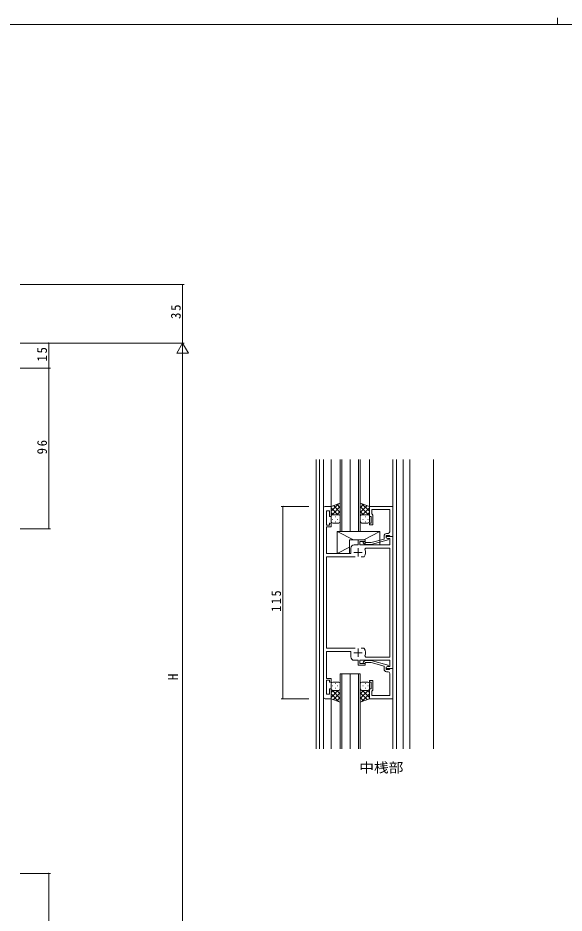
# Model space of a CAD drawing. Units: millimetres, scale not verified. Extents: x -841 to 292, y -594 to 212.
# Drawn here: x -610 to -283, y -323 to 212 of the extents above; entities that cross this region are included whole.
import ezdxf
from ezdxf.enums import TextEntityAlignment as Align

# ---------------------------------------------------------------- set-up
doc = ezdxf.new("R2010")
doc.units = ezdxf.units.MM
doc.header["$LTSCALE"] = 2
for name, color, linetype, lineweight in [('0-1_YKK_ZWAK', 7, 'Continuous', 9), ('0-3_YKK_11', 7, 'Continuous', 9), ('0-4_YKK_12', 2, 'Continuous', 9), ('0-5_YKK_13', 4, 'Continuous', 9), ('0-6_YKK_D', 6, 'Continuous', 9)]:
    doc.layers.add(name, color=color, linetype=linetype, lineweight=lineweight)
doc.layers.add('0-2_USER1', color=7, linetype='Continuous')
doc.styles.add('ＭＳ ゴシック', font='')
doc.styles.get('ＭＳ ゴシック').set_extended_font_data('MS Gothic')

msp = doc.modelspace()

# ---------------------------------------------------------------- linework, layer by layer
at = {"layer": '0-1_YKK_ZWAK'}
for p, q in [((-286.98, 212.035), (-286.98, 208.035)), ((263, 208.035), (-837, 208.035))]:
    msp.add_line(p, q, dxfattribs=at)
at = {"layer": '0-3_YKK_11'}
for p, q in [((-426, -79.934), (-422.4, -79.934)), ((-422.4, -79.934), (-422.4, -85.934)), ((-399.4, -79.934), (-399.4, -85.934)), ((-385.4, -79.934), (-399.4, -79.934)), ((-385.4, -97.934), (-385.4, -79.934)), ((-427, -193.934), (-427, -80.934)), ((-425.07, -82.634), (-425.07, -91.134)), ((-423.4, -82.634), (-425.07, -82.634)), ((-423.4, -85.934), (-423.4, -82.634)), ((-398.1, -81.864), (-387.33, -81.864)), ((-398.1, -84.434), (-398.1, -81.864)), ((-397.9, -84.634), (-398.1, -84.434)), ((-397.4, -85.134), (-397.9, -84.634)), ((-397.4, -90.934), (-397.4, -85.134)), ((-387.33, -81.864), (-387.33, -91.976)), ((-422.4, -85.934), (-423.4, -85.934)), ((-423.4, -89.934), (-422.4, -89.934)), ((-423.4, -91.134), (-423.4, -89.934)), ((-422.4, -89.934), (-422.4, -92.134)), ((-399.4, -85.934), (-398.4, -85.934)), ((-399.4, -89.934), (-399.4, -90.934)), ((-398.4, -89.934), (-399.4, -89.934)), ((-399.4, -90.934), (-397.4, -90.934)), ((-398.4, -85.934), (-398.4, -89.934)), ((-425.07, -91.134), (-423.4, -91.134)), ((-425.07, -92.134), (-425.07, -96.976)), ((-422.4, -92.134), (-425.07, -92.134)), ((-388.33, -96.134), (-389.2, -96.134)), ((-387.33, -91.976), (-387.21, -92.159)), ((-387.21, -92.709), (-387.33, -92.893)), ((-387.33, -92.893), (-387.33, -92.976)), ((-387.33, -92.976), (-387.21, -93.159)), ((-387.21, -93.709), (-387.33, -93.893)), ((-387.33, -93.893), (-387.33, -95.134)), ((-387.21, -92.159), (-387.21, -92.709)), ((-387.21, -93.159), (-387.21, -93.709)), ((-425.07, -96.976), (-425.19, -97.159)), ((-425.19, -97.159), (-425.19, -97.709)), ((-425.19, -97.709), (-425.07, -97.893)), ((-425.07, -97.976), (-425.19, -98.159)), ((-425.19, -98.159), (-425.19, -98.709)), ((-425.19, -98.709), (-425.07, -98.893)), ((-425.07, -97.893), (-425.07, -97.976)), ((-425.07, -98.893), (-425.07, -108.134)), ((-406.1, -99.934), (-401.9, -99.934)), ((-406.1, -102.934), (-406.1, -99.934)), ((-405.1, -100.934), (-405.1, -102.934)), ((-401.9, -100.934), (-405.1, -100.934)), ((-401.751, -101.534), (-402.176, -101.11)), ((-401.9, -99.934), (-401.9, -100.934)), ((-398.461, -101.534), (-401.751, -101.534)), ((-390.7, -99.455), (-398.461, -101.534)), ((-398.303, -102.734), (-388.2, -100.027)), ((-390.7, -97.634), (-390.7, -99.455)), ((-389.4, -97.434), (-387.6, -97.434)), ((-389.4, -98.734), (-389.4, -97.434)), ((-389.4, -97.934), (-385.4, -97.934)), ((-389.4, -98.734), (-389.4, -97.934)), ((-388.534, -99.234), (-389.4, -98.734)), ((-388.2, -99.427), (-389.4, -98.734)), ((-387.33, -99.234), (-388.534, -99.234)), ((-388.2, -100.027), (-388.2, -99.427)), ((-387.6, -97.434), (-387.4, -97.634)), ((-387.4, -97.634), (-387.1, -97.934)), ((-387.33, -102.934), (-387.33, -99.234)), ((-387.1, -97.934), (-385.4, -97.934)), ((-385.4, -97.934), (-385.4, -176.934)), ((-410.5, -108.134), (-410.5, -104.934)), ((-408.5, -102.934), (-406.1, -102.934)), ((-406.2, -104.934), (-406.2, -109.934)), ((-405.1, -102.934), (-387.33, -102.934)), ((-403.024, -101.959), (-402.249, -102.734)), ((-402.249, -102.734), (-398.303, -102.734)), ((-402.104, -105.571), (-401.649, -104.864)), ((-401.649, -104.864), (-387.33, -104.864)), ((-387.33, -104.864), (-387.33, -170.004)), ((-425.07, -108.134), (-410.5, -108.134)), ((-425.07, -110.134), (-407.95, -110.134)), ((-425.07, -164.734), (-425.07, -110.134)), ((-408.7, -107.434), (-403.7, -107.434)), ((-404.45, -110.134), (-402.753, -110.134)), ((-404.45, -110.134), (-402.753, -110.134)), ((-402.753, -110.134), (-402.507, -110.006)), ((-407.95, -164.734), (-425.07, -164.734)), ((-406.2, -164.934), (-406.2, -169.934)), ((-402.753, -164.734), (-404.45, -164.734)), ((-402.507, -164.863), (-402.753, -164.734)), ((-425.07, -166.734), (-425.07, -182.734)), ((-410.5, -166.734), (-425.07, -166.734)), ((-410.5, -169.934), (-410.5, -166.734)), ((-408.7, -167.434), (-403.7, -167.434)), ((-401.649, -170.004), (-402.104, -169.297)), ((-387.33, -170.004), (-401.649, -170.004)), ((-406.1, -171.934), (-408.5, -171.934)), ((-406.1, -174.934), (-406.1, -171.934)), ((-401.9, -174.934), (-406.1, -174.934)), ((-405.1, -171.934), (-405.1, -173.934)), ((-387.33, -171.934), (-405.1, -171.934)), ((-405.1, -173.934), (-401.9, -173.934)), ((-403.024, -172.91), (-402.249, -172.134)), ((-402.249, -172.134), (-398.303, -172.134)), ((-401.751, -173.334), (-402.176, -173.759)), ((-401.9, -173.934), (-401.9, -174.934)), ((-398.461, -173.334), (-401.751, -173.334)), ((-390.7, -175.414), (-398.461, -173.334)), ((-398.303, -172.134), (-388.2, -174.842)), ((-390.7, -177.234), (-390.7, -175.414)), ((-388.2, -175.442), (-389.4, -176.134)), ((-389.4, -176.134), (-388.534, -175.634)), ((-389.4, -176.934), (-389.4, -176.134)), ((-389.4, -176.134), (-389.4, -177.434)), ((-388.534, -175.634), (-387.33, -175.634)), ((-388.2, -174.842), (-388.2, -175.442)), ((-387.33, -175.634), (-387.33, -171.934)), ((-385.4, -176.934), (-389.4, -176.934)), ((-389.4, -177.434), (-387.6, -177.434)), ((-388.33, -178.734), (-389.2, -178.734)), ((-387.6, -177.434), (-387.4, -177.234)), ((-387.4, -177.234), (-387.1, -176.934)), ((-387.33, -180.976), (-387.33, -179.734)), ((-387.21, -181.159), (-387.33, -180.976)), ((-387.33, -181.893), (-387.21, -181.709)), ((-387.33, -181.976), (-387.33, -181.893)), ((-387.21, -181.709), (-387.21, -181.159)), ((-387.1, -176.934), (-385.4, -176.934)), ((-385.4, -176.934), (-385.4, -194.934)), ((-425.07, -182.734), (-422.4, -182.734)), ((-425.07, -183.734), (-425.07, -192.234)), ((-423.4, -183.734), (-425.07, -183.734)), ((-423.4, -184.934), (-423.4, -183.734)), ((-422.4, -184.934), (-423.4, -184.934)), ((-422.4, -182.734), (-422.4, -184.934)), ((-399.4, -183.934), (-397.4, -183.934)), ((-399.4, -184.934), (-399.4, -183.934)), ((-398.4, -184.934), (-399.4, -184.934)), ((-398.4, -188.934), (-398.4, -184.934)), ((-397.4, -183.934), (-397.4, -189.734)), ((-387.21, -182.159), (-387.33, -181.976)), ((-387.33, -182.893), (-387.21, -182.709)), ((-387.33, -193.004), (-387.33, -182.893)), ((-387.21, -182.709), (-387.21, -182.159)), ((-425.07, -192.234), (-423.4, -192.234)), ((-423.4, -188.934), (-422.4, -188.934)), ((-423.4, -192.234), (-423.4, -188.934)), ((-422.4, -188.934), (-422.4, -194.934)), ((-399.4, -188.934), (-398.4, -188.934)), ((-399.4, -194.934), (-399.4, -188.934)), ((-397.9, -190.234), (-398.1, -190.434)), ((-398.1, -190.434), (-398.1, -193.004)), ((-397.4, -189.734), (-397.9, -190.234)), ((-422.4, -194.934), (-426, -194.934)), ((-385.4, -194.934), (-399.4, -194.934)), ((-398.1, -193.004), (-387.33, -193.004))]:
    msp.add_line(p, q, dxfattribs=at)
for centre, radius, start, end in [((-426, -80.934), 1, 90, 179.99998), ((-389.2, -97.634), 1.5, 90, 179.99998), ((-388.33, -95.134), 1, 270, 359.99998), ((-402.6, -101.534), 0.6, 44.99998, 225), ((-408.5, -104.934), 2, 90, 179.99998), ((-406.2, -107.434), 4.5, 325.15007, 24.45636), ((-406.2, -167.434), 4.5, 335.54362, 34.84991), ((-408.5, -169.934), 2, 180, 269.99998), ((-402.6, -173.334), 0.6, 134.99998, 315), ((-389.2, -177.234), 1.5, 180, 269.99998), ((-388.33, -179.734), 1, 0, 89.99998), ((-426, -193.934), 1, 180, 269.99998)]:
    msp.add_arc(centre, radius, start, end, dxfattribs=at)
at = {"layer": '0-4_YKK_12'}
for p, q in [((-431.2, -224.934), (-431.2, -51.864)), ((-429.2, -224.934), (-429.2, -51.864)), ((-427, -80.934), (-427, -51.864)), ((-422.4, -80.434), (-422.4, -51.864)), ((-416.9, -94.934), (-416.9, -51.864)), ((-415.9, -51.864), (-415.9, -94.934)), ((-410.9, -94.934), (-410.9, -51.864)), ((-410.9, -51.864), (-410.9, -94.934)), ((-405.9, -94.934), (-405.9, -51.864)), ((-404.9, -51.864), (-404.9, -94.934)), ((-399.4, -80.434), (-399.4, -51.864)), ((-385.4, -80.234), (-385.4, -51.864)), ((-383.2, -224.934), (-383.2, -51.864)), ((-379.2, -224.934), (-379.2, -51.864)), ((-375.3, -224.934), (-375.3, -51.864)), ((-361.2, -224.934), (-361.2, -51.864)), ((-410.9, -94.934), (-416.9, -94.934)), ((-404.9, -94.934), (-410.9, -94.934)), ((-416.9, -179.934), (-410.9, -179.934)), ((-416.9, -224.934), (-416.9, -179.934)), ((-415.9, -179.934), (-415.9, -224.934)), ((-410.9, -179.934), (-404.9, -179.934)), ((-410.9, -224.934), (-410.9, -179.934)), ((-410.9, -179.934), (-410.9, -224.934)), ((-405.9, -224.934), (-405.9, -179.934)), ((-404.9, -179.934), (-404.9, -224.934)), ((-427, -193.934), (-427, -224.934)), ((-422.4, -224.934), (-422.4, -194.434)), ((-385.4, -194.634), (-385.4, -224.934))]:
    msp.add_line(p, q, dxfattribs=at)
at = {"layer": '0-5_YKK_13'}
for p, q in [((-416.9, -77.934), (-422.4, -79.934)), ((-422.4, -82.843), (-417.875, -78.318)), ((-422.4, -80.015), (-422.275, -79.89)), ((-422.4, -79.934), (-422.4, -85.934)), ((-421.713, -84.985), (-416.9, -80.072)), ((-416.9, -83.549), (-420.937, -79.412)), ((-416.9, -80.72), (-418.853, -78.668)), ((-416.9, -77.934), (-416.9, -85.934)), ((-404.9, -77.934), (-404.9, -85.934)), ((-404.9, -77.934), (-399.4, -79.934)), ((-404.9, -80.72), (-402.947, -78.668)), ((-404.9, -83.549), (-400.863, -79.412)), ((-400.087, -84.985), (-404.9, -80.072)), ((-399.4, -82.843), (-403.925, -78.318)), ((-399.4, -80.015), (-399.525, -79.89)), ((-399.4, -79.934), (-399.4, -85.934)), ((-418.243, -84.934), (-422.4, -80.777)), ((-421.071, -84.934), (-422.4, -83.606)), ((-417.8, -84.934), (-421.4, -84.934)), ((-421.4, -84.934), (-417.8, -84.934)), ((-418.834, -84.934), (-416.9, -82.9)), ((-402.966, -84.934), (-404.9, -82.9)), ((-404, -84.934), (-400.4, -84.934)), ((-400.4, -84.934), (-404, -84.934)), ((-403.557, -84.934), (-399.4, -80.777)), ((-400.729, -84.934), (-399.4, -83.606)), ((-422.4, -85.672), (-422.35, -85.621)), ((-422.4, -85.934), (-422.4, -88.934)), ((-421.396, -87.684), (-421.596, -87.684)), ((-417.8, -89.934), (-421.4, -89.934)), ((-419.781, -86.269), (-419.981, -86.269)), ((-419.781, -89.099), (-419.981, -89.099)), ((-418.366, -87.684), (-418.566, -87.684)), ((-416.9, -86.269), (-417.051, -86.269)), ((-416.914, -89.099), (-417.051, -89.099)), ((-416.918, -85.746), (-416.9, -85.728)), ((-416.9, -85.934), (-416.9, -88.934)), ((-404.882, -85.746), (-404.9, -85.728)), ((-404.9, -85.934), (-404.9, -88.934)), ((-404.9, -86.269), (-404.749, -86.269)), ((-404.886, -89.099), (-404.749, -89.099)), ((-404, -89.934), (-400.4, -89.934)), ((-403.434, -87.684), (-403.234, -87.684)), ((-402.019, -86.269), (-401.819, -86.269)), ((-402.019, -89.099), (-401.819, -89.099)), ((-400.404, -87.684), (-400.204, -87.684)), ((-399.4, -85.672), (-399.45, -85.621)), ((-399.4, -85.934), (-399.4, -88.934)), ((-408.892, -99.934), (-418.7, -94.934)), ((-418.7, -94.934), (-393.2, -94.934)), ((-418.7, -108.134), (-418.7, -94.934)), ((-402.859, -99.934), (-393.2, -94.934)), ((-393.2, -94.934), (-393.2, -102.934)), ((-411.4, -99.934), (-411.4, -108.134)), ((-401.9, -99.934), (-411.4, -99.934)), ((-401.9, -102.934), (-401.9, -99.934)), ((-418.7, -108.134), (-411.4, -104.356)), ((-393.2, -102.934), (-401.9, -102.934)), ((-411.4, -108.134), (-418.7, -108.134)), ((-422.4, -188.934), (-422.4, -185.934)), ((-421.396, -187.185), (-421.596, -187.185)), ((-417.8, -184.934), (-421.4, -184.934)), ((-419.781, -185.77), (-419.981, -185.77)), ((-418.366, -187.185), (-418.566, -187.185)), ((-416.914, -185.77), (-417.051, -185.77)), ((-416.9, -188.934), (-416.9, -185.934)), ((-404.9, -188.934), (-404.9, -185.934)), ((-404.886, -185.77), (-404.749, -185.77)), ((-404, -184.934), (-400.4, -184.934)), ((-403.434, -187.185), (-403.234, -187.185)), ((-402.019, -185.77), (-401.819, -185.77)), ((-400.404, -187.185), (-400.204, -187.185)), ((-399.4, -188.934), (-399.4, -185.934)), ((-422.4, -194.934), (-422.4, -188.934)), ((-422.4, -189.197), (-422.35, -189.248)), ((-421.071, -189.934), (-422.4, -191.263)), ((-418.243, -189.934), (-422.4, -194.092)), ((-422.4, -192.026), (-417.875, -196.55)), ((-421.713, -189.884), (-416.9, -194.797)), ((-417.8, -189.934), (-421.4, -189.934)), ((-421.4, -189.934), (-417.8, -189.934)), ((-416.9, -191.32), (-420.937, -195.457)), ((-419.781, -188.6), (-419.981, -188.6)), ((-418.834, -189.934), (-416.9, -191.969)), ((-416.9, -188.6), (-417.051, -188.6)), ((-416.918, -189.123), (-416.9, -189.14)), ((-416.9, -196.934), (-416.9, -188.934)), ((-404.9, -188.6), (-404.749, -188.6)), ((-404.9, -196.934), (-404.9, -188.934)), ((-404.882, -189.123), (-404.9, -189.14)), ((-400.087, -189.884), (-404.9, -194.797)), ((-402.966, -189.934), (-404.9, -191.969)), ((-404.9, -191.32), (-400.863, -195.457)), ((-404, -189.934), (-400.4, -189.934)), ((-400.4, -189.934), (-404, -189.934)), ((-399.4, -192.026), (-403.925, -196.55)), ((-403.557, -189.934), (-399.4, -194.092)), ((-402.019, -188.6), (-401.819, -188.6)), ((-400.729, -189.934), (-399.4, -191.263)), ((-399.4, -189.197), (-399.45, -189.248)), ((-399.4, -194.934), (-399.4, -188.934)), ((-422.4, -194.854), (-422.275, -194.979)), ((-416.9, -196.934), (-422.4, -194.934)), ((-416.9, -194.148), (-418.853, -196.201)), ((-404.9, -194.148), (-402.947, -196.201)), ((-404.9, -196.934), (-399.4, -194.934)), ((-399.4, -194.854), (-399.525, -194.979))]:
    msp.add_line(p, q, dxfattribs=at)
for centre, start, end in [((-421.4, -85.934), 90, 180), ((-421.4, -85.934), 90, 179.99989), ((-417.9, -85.934), 0, 90), ((-417.9, -85.934), 359.99989, 90), ((-403.9, -85.934), 90, 180), ((-403.9, -85.934), 90, 180.00009), ((-400.4, -85.934), 0, 90), ((-400.4, -85.934), 0.00009, 90), ((-421.4, -88.934), 180, 270), ((-417.9, -88.934), 270, 0), ((-403.9, -88.934), 180, 270), ((-400.4, -88.934), 270, 0), ((-421.4, -185.934), 90, 180), ((-417.9, -185.934), 0, 90), ((-403.9, -185.934), 90, 180), ((-400.4, -185.934), 0, 90), ((-421.4, -188.934), 180, 270), ((-421.4, -188.934), 180.00009, 270), ((-417.9, -188.934), 270, 0), ((-417.9, -188.934), 270, 0.00009), ((-403.9, -188.934), 180, 270), ((-403.9, -188.934), 179.99989, 270), ((-400.4, -188.934), 270, 0), ((-400.4, -188.934), 270, 359.99989)]:
    msp.add_arc(centre, 1, start, end, dxfattribs=at)
at = {"layer": '0-6_YKK_D'}
for p, q in [((-608.2, 52.67), (-510.2, 52.67)), ((-511.2, 52.67), (-511.2, 17.67)), ((-608.2, 17.67), (-510.2, 17.67)), ((-608.2, 17.67), (-510.2, 17.67)), ((-608.2, 17.67), (-590.2, 17.67)), ((-591.2, 17.67), (-591.2, 2.67)), ((-511.2, 17.67), (-514.7, 11.608)), ((-511.2, 17.67), (-507.7, 11.608)), ((-511.2, 17.67), (-511.2, 5.545)), ((-514.7, 11.608), (-507.7, 11.608)), ((-511.2, 10.67), (-511.2, -375.33)), ((-608.2, 2.67), (-590.2, 2.67)), ((-608.2, 2.67), (-590.2, 2.67)), ((-591.2, 2.67), (-591.2, -93.33)), ((-435.6, -79.934), (-452.2, -79.934)), ((-451.2, -194.934), (-451.2, -79.934)), ((-608.2, -93.33), (-590.2, -93.33)), ((-435.6, -194.934), (-452.2, -194.934)), ((-608.2, -299.33), (-590.2, -299.33)), ((-591.2, -299.33), (-591.2, -382.33))]:
    msp.add_line(p, q, dxfattribs=at)
for centre, start, end in [((-511.2, 52.67), 90, 270), ((-511.2, 52.67), 270, 90), ((-591.2, 17.67), 90, 270), ((-591.2, 17.67), 270, 90), ((-591.2, 2.67), 90, 270), ((-591.2, 2.67), 90, 270), ((-591.2, 2.67), 270, 90), ((-591.2, 2.67), 270, 90), ((-451.2, -79.934), 90, 270), ((-451.2, -79.934), 270, 90), ((-591.2, -93.33), 90, 270), ((-591.2, -93.33), 270, 90), ((-451.2, -194.934), 90, 270), ((-451.2, -194.934), 270, 90), ((-591.2, -299.33), 90, 270), ((-591.2, -299.33), 270, 90)]:
    msp.add_arc(centre, 0.106, start, end, dxfattribs=at)

# ---------------------------------------------------------------- texts
at = {"layer": '0-2_USER1', "style": 'ＭＳ ゴシック', "width": 1.1}
msp.add_text('中桟部', height=5.865, dxfattribs=at).set_placement((-405.533, -240.748), align=Align.BOTTOM_LEFT)
at = {"layer": '0-6_YKK_D', "color": 7, "style": 'ＭＳ ゴシック'}
msp.add_text('H', height=5.865, rotation=90, dxfattribs=at).set_placement((-512.2, -183.878), align=Align.BOTTOM_LEFT)
at = {"layer": '0-6_YKK_D', "color": 7, "char_height": 5.865, "attachment_point": 7, "rotation": 90, "style": 'ＭＳ ゴシック'}
for s, insert in [('\\T1.27;\\W0.95;35', (-512.2, 32.1)), ('\\T1.27;\\W0.95;15', (-592.2, 6.65)), ('\\T1.27;\\W0.95;96', (-592.2, -48.85)), ('\\T1.27;\\W0.9;115', (-452.2, -142.874))]:
    msp.add_mtext(s, dxfattribs=dict(at, insert=insert))

doc.saveas('drawing.dxf')
